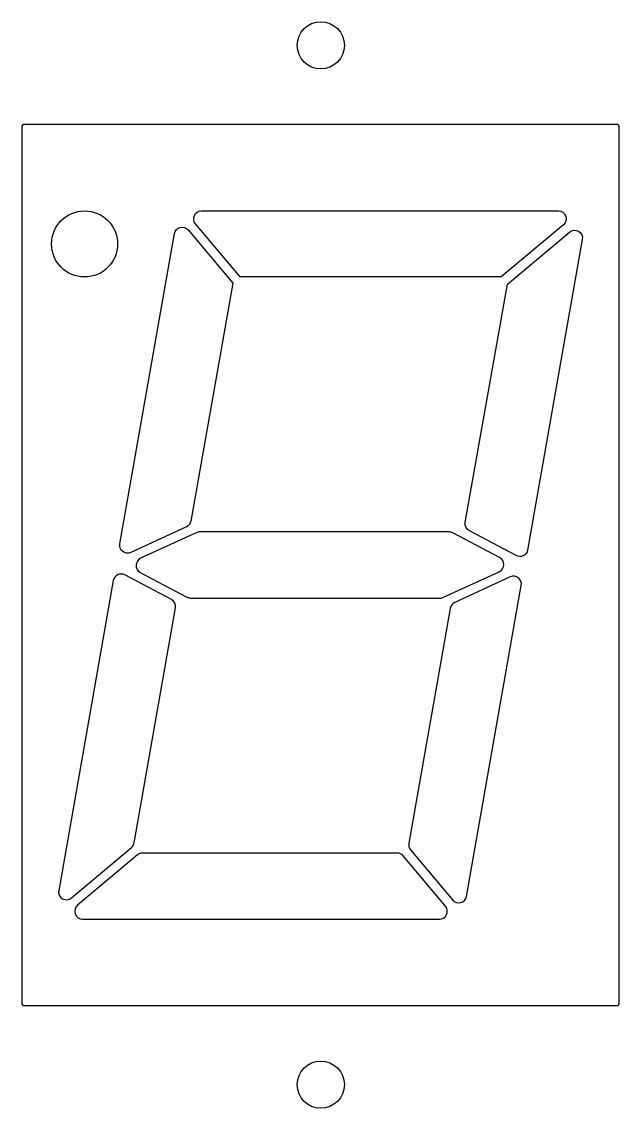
# Model space of a CAD drawing. Header units: millimetres. Extents: x 0.3 to 38.3, y -6.6 to 62.5.
import ezdxf

# ---------------------------------------------------------------- set-up
doc = ezdxf.new("R2010")
doc.units = ezdxf.units.MM
doc.layers.get('0').update_dxf_attribs({"linetype": 'CONTINUOUS'})

msp = doc.modelspace()

# ---------------------------------------------------------------- linework, layer by layer
for points in [[(38.104, 55.94), (0.504, 55.94, 0.414214), (0.304, 55.74), (0.304, 0.14, 0.414214), (0.504, -0.06), (38.104, -0.06, 0.414214), (38.304, 0.14), (38.304, 55.74, 0.414214)], [(30.799, 46.24), (14.187, 46.24), (11.352, 49.619, -0.63707), (11.735, 50.44), (34.431, 50.44, -0.700208), (34.752, 49.557)], [(13.728, 45.854), (11.062, 30.734, -0.245862), (10.778, 30.367), (7.242, 28.737, -0.605315), (6.54, 29.278), (10.017, 48.998, -0.63707), (10.893, 49.233)], [(31.185, 45.78), (35.138, 49.097, -0.700208), (35.952, 48.628), (32.472, 28.89, -0.508619), (31.746, 28.535), (28.773, 30.105, -0.325716), (28.514, 30.634)], [(30.668, 27.516, 0.621334), (30.692, 28.413), (27.72, 29.982, 0.122054), (27.486, 30.04), (11.612, 30.04, 0.108408), (11.402, 29.994), (7.866, 28.364, 0.621334), (7.841, 27.468), (10.814, 25.898, 0.122054), (11.048, 25.84), (26.922, 25.84, 0.108408), (27.131, 25.886)], [(2.656, 7.253, 0.700208), (3.47, 6.783), (7.284, 9.983, 0.176327), (7.455, 10.279), (10.088, 25.211, 0.325716), (9.829, 25.74), (6.856, 27.309, 0.508619), (6.13, 26.954)], [(27.715, 6.647, 0.63707), (28.591, 6.882), (32.075, 26.64, 0.605315), (31.373, 27.181), (27.836, 25.55, 0.245862), (27.553, 25.183), (24.921, 10.255, 0.221695), (25.03, 9.847)], [(3.856, 6.323, 0.700208), (4.177, 5.44), (26.873, 5.44, 0.63707), (27.256, 6.261), (24.571, 9.461, 0.221695), (24.188, 9.64), (7.991, 9.64, 0.176327), (7.669, 9.523)]]:
    msp.add_lwpolyline(points, format="xyb", close=True)
for centre, radius in [((19.323, 60.96), 1.5), ((4.304, 48.34, 0), 2.1), ((19.323, -5.08), 1.5)]:
    msp.add_circle(centre, radius)

doc.saveas('drawing.dxf')
